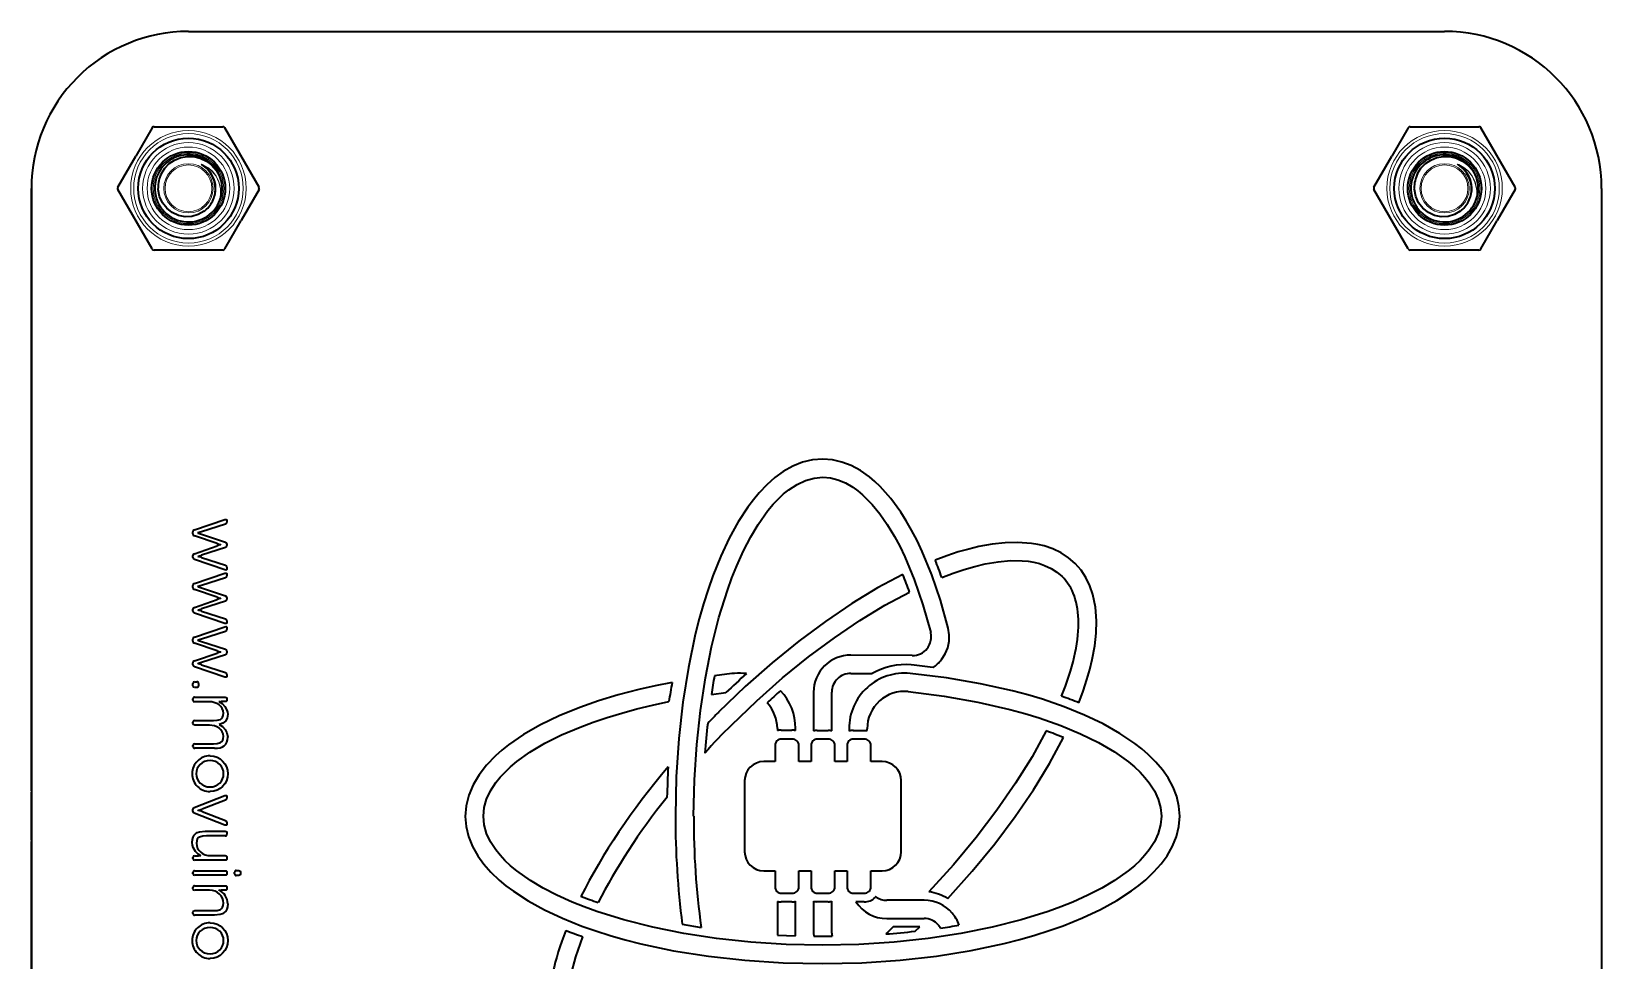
# Model space of a CAD drawing. Extents: x 413 to 941, y 150 to 687.
# Drawn here: x 835.8 to 905.8, y 414.1 to 455.5 of the extents above; entities that cross this region are included whole.
import ezdxf

# ---------------------------------------------------------------- set-up
doc = ezdxf.new("R2010")
doc.units = 0

msp = doc.modelspace()

# ---------------------------------------------------------------- linework, layer by layer
at = {"color": 7, "lineweight": 35}
for p, q in [((842.78, 455.5), (898.779, 455.5)), ((842.78, 455.5), (898.779, 455.5)), ((835.78, 421.625), (835.78, 448.5)), ((835.78, 448.5), (835.78, 392.5)), ((905.779, 448.5), (905.779, 392.5)), ((835.78, 392.5), (835.78, 419.375))]:
    msp.add_line(p, q, dxfattribs=at)
at = {"color": 7, "lineweight": 35, "ltscale": 0.036627}
for p, q in [((841.163, 451.2), (840.43, 449.931)), ((897.163, 451.2), (896.43, 449.931)), ((843.04, 420.894), (844.407, 421.42))]:
    msp.add_line(p, q, dxfattribs=at)
at = {"color": 7, "lineweight": 35, "ltscale": 0.076498}
for p, q in [((841.25, 451.25), (844.31, 451.25)), ((897.249, 451.25), (900.309, 451.25)), ((844.31, 445.75), (841.25, 445.75)), ((900.309, 445.75), (897.249, 445.75))]:
    msp.add_line(p, q, dxfattribs=at)
at = {"color": 7, "lineweight": 35, "ltscale": 0.076499}
for p, q in [((845.926, 448.55), (844.396, 451.2)), ((901.926, 448.55), (900.396, 451.2)), ((841.163, 445.8), (839.633, 448.45)), ((897.163, 445.8), (895.633, 448.45))]:
    msp.add_line(p, q, dxfattribs=at)
at = {"color": 7, "lineweight": 35, "ltscale": 0.039872}
for p, q in [((839.633, 448.55), (840.43, 449.931)), ((895.633, 448.55), (896.43, 449.931)), ((845.926, 448.45), (845.129, 447.069)), ((901.926, 448.45), (901.129, 447.069))]:
    msp.add_line(p, q, dxfattribs=at)
at = {"color": 7, "lineweight": 13, "ltscale": 0.000146423}
for p, q in [((843.476, 447.475), (843.473, 447.479)), ((899.476, 447.475), (899.472, 447.479))]:
    msp.add_line(p, q, dxfattribs=at)
at = {"color": 7, "lineweight": 35, "ltscale": 0.000106254}
msp.add_line((844.178, 447.986), (844.182, 447.985), dxfattribs=at)
at = {"color": 7, "lineweight": 35, "ltscale": 0.000104765}
msp.add_line((900.178, 447.986), (900.182, 447.985), dxfattribs=at)
at = {"color": 7, "lineweight": 35, "ltscale": 0.036626}
for p, q in [((844.396, 445.8), (845.129, 447.069)), ((900.396, 445.8), (901.129, 447.069))]:
    msp.add_line(p, q, dxfattribs=at)
at = {"color": 7, "lineweight": 35, "ltscale": 0.036023}
for p, q in [((843.046, 433.271), (844.41, 433.734)), ((844.41, 431.483), (843.046, 431.945)), ((843.046, 430.878), (844.41, 431.341)), ((844.41, 429.09), (843.046, 429.553)), ((843.046, 428.486), (844.41, 428.949)), ((844.41, 426.698), (843.046, 427.16))]:
    msp.add_line(p, q, dxfattribs=at)
at = {"color": 7, "lineweight": 35, "ltscale": 0.027966}
for p, q in [((844.431, 433.523), (843.367, 433.178)), ((844.431, 431.131), (843.367, 430.785)), ((844.431, 428.739), (843.367, 428.393))]:
    msp.add_line(p, q, dxfattribs=at)
at = {"color": 7, "lineweight": 35, "ltscale": 0.001576}
for p, q in [((844.494, 433.671), (844.494, 433.608)), ((844.494, 431.606), (844.494, 431.543)), ((844.494, 431.278), (844.494, 431.215)), ((844.494, 429.213), (844.494, 429.15)), ((844.494, 428.886), (844.494, 428.823)), ((844.494, 426.821), (844.494, 426.758))]:
    msp.add_line(p, q, dxfattribs=at)
at = {"color": 7, "lineweight": 35, "ltscale": 0.002335}
msp.add_line((842.982, 433.09), (842.982, 433.184), dxfattribs=at)
at = {"color": 7, "lineweight": 35, "ltscale": 0.02678}
for p, q in [((844.058, 432.658), (843.046, 433.006)), ((844.058, 430.265), (843.046, 430.614)), ((844.058, 427.873), (843.046, 428.221))]:
    msp.add_line(p, q, dxfattribs=at)
at = {"color": 7, "lineweight": 35, "ltscale": 0.00421}
for p, q in [((843.367, 433.178), (843.205, 433.132)), ((843.367, 430.785), (843.205, 430.74)), ((843.367, 428.393), (843.205, 428.348))]:
    msp.add_line(p, q, dxfattribs=at)
at = {"color": 7, "lineweight": 35, "ltscale": 0.000146484}
for p, q in [((843.205, 433.132), (843.205, 433.127)), ((844.221, 432.604), (844.221, 432.609)), ((843.205, 432.087), (843.205, 432.081)), ((843.205, 430.74), (843.205, 430.734)), ((844.221, 430.211), (844.221, 430.217)), ((843.205, 428.348), (843.205, 428.342)), ((844.221, 427.819), (844.221, 427.825)), ((843.205, 427.302), (843.205, 427.296)), ((843.34, 418.724), (843.34, 418.73))]:
    msp.add_line(p, q, dxfattribs=at)
at = {"color": 7, "lineweight": 35, "ltscale": 0.002763}
for p, q in [((843.205, 433.127), (843.311, 433.097)), ((843.205, 430.734), (843.311, 430.704)), ((843.205, 428.342), (843.311, 428.312))]:
    msp.add_line(p, q, dxfattribs=at)
at = {"color": 7, "lineweight": 35, "ltscale": 0.001469}
for p, q in [((843.311, 433.097), (843.367, 433.078)), ((843.311, 430.704), (843.367, 430.686)), ((843.311, 428.312), (843.367, 428.293))]:
    msp.add_line(p, q, dxfattribs=at)
at = {"color": 7, "lineweight": 35, "ltscale": 0.027937}
for p, q in [((843.367, 433.078), (844.428, 432.727)), ((843.367, 430.686), (844.428, 430.334)), ((843.367, 428.293), (844.428, 427.942))]:
    msp.add_line(p, q, dxfattribs=at)
at = {"color": 7, "lineweight": 35, "ltscale": 0.0018}
msp.add_line((844.488, 432.643), (844.488, 432.571), dxfattribs=at)
at = {"color": 7, "lineweight": 35, "ltscale": 0.002325}
for p, q in [((842.982, 432.03), (842.982, 432.123)), ((842.982, 429.637), (842.982, 429.73)), ((842.982, 427.245), (842.982, 427.338))]:
    msp.add_line(p, q, dxfattribs=at)
at = {"color": 7, "lineweight": 35, "ltscale": 0.026805}
for p, q in [((843.046, 432.207), (844.058, 432.558)), ((843.046, 429.814), (844.058, 430.166)), ((843.046, 427.422), (844.058, 427.774))]:
    msp.add_line(p, q, dxfattribs=at)
at = {"color": 7, "lineweight": 35, "ltscale": 0.002765}
for p, q in [((843.311, 432.117), (843.205, 432.087)), ((843.311, 429.724), (843.205, 429.694)), ((843.311, 427.332), (843.205, 427.302))]:
    msp.add_line(p, q, dxfattribs=at)
at = {"color": 7, "lineweight": 35, "ltscale": 0.001467}
for p, q in [((843.367, 432.135), (843.311, 432.117)), ((843.367, 429.742), (843.311, 429.724)), ((843.367, 427.35), (843.311, 427.332))]:
    msp.add_line(p, q, dxfattribs=at)
at = {"color": 7, "lineweight": 35, "ltscale": 0.02794}
for p, q in [((844.428, 432.486), (843.367, 432.135)), ((844.428, 430.094), (843.367, 429.742)), ((844.428, 427.702), (843.367, 427.35))]:
    msp.add_line(p, q, dxfattribs=at)
at = {"color": 7, "lineweight": 35, "ltscale": 0.027964}
for p, q in [((843.367, 432.036), (844.431, 431.69)), ((843.367, 429.643), (844.431, 429.297)), ((843.367, 427.251), (844.431, 426.905))]:
    msp.add_line(p, q, dxfattribs=at)
at = {"color": 7, "lineweight": 35, "ltscale": 0.002334}
for p, q in [((842.982, 430.698), (842.982, 430.791)), ((842.982, 428.306), (842.982, 428.399))]:
    msp.add_line(p, q, dxfattribs=at)
at = {"color": 7, "lineweight": 35, "ltscale": 0.001801}
for p, q in [((844.488, 430.25), (844.488, 430.178)), ((844.488, 427.858), (844.488, 427.786))]:
    msp.add_line(p, q, dxfattribs=at)
at = {"color": 7, "lineweight": 35, "ltscale": 0.000145721}
msp.add_line((843.205, 429.694), (843.205, 429.688), dxfattribs=at)
at = {"color": 7, "lineweight": 35, "ltscale": 0.068526}
msp.add_line((875.048, 427.66), (872.307, 427.681), dxfattribs=at)
at = {"color": 7, "lineweight": 35, "ltscale": 0.00248}
for p, q in [((842.982, 426.319), (842.982, 426.418)), ((843.232, 426.418), (843.232, 426.319))]:
    msp.add_line(p, q, dxfattribs=at)
at = {"color": 7, "lineweight": 35, "ltscale": 0.002557}
for p, q in [((843.058, 426.49), (843.16, 426.49)), ((843.16, 426.246), (843.058, 426.246))]:
    msp.add_line(p, q, dxfattribs=at)
at = {"color": 7, "lineweight": 35, "ltscale": 0.023973}
msp.add_line((872.307, 426.868), (873.265, 426.857), dxfattribs=at)
at = {"color": 7, "lineweight": 35, "ltscale": 0.00143}
for p, q in [((842.982, 425.676), (842.982, 425.733)), ((844.494, 419.758), (844.494, 419.701)), ((842.982, 417.936), (842.982, 417.993)), ((844.494, 417.993), (844.494, 417.936)), ((842.982, 417.266), (842.982, 417.323))]:
    msp.add_line(p, q, dxfattribs=at)
at = {"color": 7, "lineweight": 35, "ltscale": 0.034038}
for p, q in [((843.058, 425.808), (844.419, 425.808)), ((844.419, 418.534), (843.058, 418.534)), ((843.058, 418.069), (844.419, 418.069)), ((844.419, 417.864), (843.058, 417.864)), ((843.058, 417.398), (844.419, 417.398))]:
    msp.add_line(p, q, dxfattribs=at)
at = {"color": 7, "lineweight": 35, "ltscale": 0.016382}
for p, q in [((843.713, 425.604), (843.058, 425.604)), ((843.713, 424.563), (843.058, 424.563))]:
    msp.add_line(p, q, dxfattribs=at)
at = {"color": 7, "lineweight": 35, "ltscale": 0.000154877}
for p, q in [((844.137, 425.619), (844.137, 425.612)), ((844.152, 424.591), (844.152, 424.584)), ((843.202, 420.765), (843.202, 420.758))]:
    msp.add_line(p, q, dxfattribs=at)
at = {"color": 7, "lineweight": 35, "ltscale": 0.004358}
for p, q in [((844.419, 425.607), (844.245, 425.607)), ((843.058, 418.733), (843.232, 418.733)), ((844.419, 417.197), (844.245, 417.197))]:
    msp.add_line(p, q, dxfattribs=at)
at = {"color": 7, "lineweight": 35, "ltscale": 0.001353}
msp.add_line((844.494, 425.733), (844.494, 425.679), dxfattribs=at)
at = {"color": 7, "lineweight": 35, "ltscale": 0.016288}
msp.add_line((866.095, 425.93), (866.741, 426.013), dxfattribs=at)
at = {"color": 7, "lineweight": 35, "ltscale": 0.043251}
for p, q in [((870.65, 426.034), (870.65, 424.304)), ((871.462, 424.304), (871.462, 426.034))]:
    msp.add_line(p, q, dxfattribs=at)
at = {"color": 7, "lineweight": 35, "ltscale": 0.001421}
for p, q in [((842.982, 424.636), (842.982, 424.693)), ((844.494, 418.664), (844.494, 418.607)), ((842.982, 416.16), (842.982, 416.217))]:
    msp.add_line(p, q, dxfattribs=at)
at = {"color": 7, "lineweight": 35, "ltscale": 0.020894}
for p, q in [((843.058, 424.768), (843.893, 424.768)), ((843.058, 423.731), (843.893, 423.731))]:
    msp.add_line(p, q, dxfattribs=at)
at = {"color": 7, "lineweight": 35, "ltscale": 0.002345}
for p, q in [((869.034, 424.408), (869.034, 424.314)), ((869.847, 424.314), (869.847, 424.408))]:
    msp.add_line(p, q, dxfattribs=at)
at = {"color": 7, "lineweight": 35, "ltscale": 0.011986}
for p, q in [((869.201, 424.335), (869.68, 424.335)), ((869.68, 416.675), (869.201, 416.675))]:
    msp.add_line(p, q, dxfattribs=at)
at = {"color": 7, "lineweight": 35, "ltscale": 0.011984}
for p, q in [((870.816, 424.325), (871.296, 424.325)), ((872.421, 424.325), (872.901, 424.325)), ((871.296, 416.686), (870.816, 416.686))]:
    msp.add_line(p, q, dxfattribs=at)
at = {"color": 7, "lineweight": 35, "ltscale": 0.002605}
msp.add_line((872.234, 424.398), (872.234, 424.294), dxfattribs=at)
at = {"color": 7, "lineweight": 35, "ltscale": 0.003397}
msp.add_line((872.901, 424.325), (873.036, 424.314), dxfattribs=at)
at = {"color": 7, "lineweight": 35, "ltscale": 0.002084}
msp.add_line((873.036, 424.314), (873.036, 424.398), dxfattribs=at)
at = {"color": 7, "lineweight": 35, "ltscale": 0.001352}
for p, q in [((842.982, 423.602), (842.982, 423.656)), ((842.982, 418.607), (842.982, 418.661)), ((844.494, 417.323), (844.494, 417.269))]:
    msp.add_line(p, q, dxfattribs=at)
at = {"color": 7, "lineweight": 35, "ltscale": 0.022169}
for p, q in [((843.944, 423.526), (843.058, 423.526)), ((843.944, 416.085), (843.058, 416.085))]:
    msp.add_line(p, q, dxfattribs=at)
at = {"color": 7, "lineweight": 35, "ltscale": 0.011985}
for p, q in [((868.93, 423.647), (868.93, 423.168)), ((869.993, 423.168), (869.993, 423.647)), ((870.535, 423.647), (870.535, 423.168)), ((871.598, 423.168), (871.598, 423.647)), ((872.14, 423.647), (872.14, 423.168)), ((873.203, 423.168), (873.203, 423.647)), ((868.93, 417.832), (868.93, 417.353)), ((869.993, 417.353), (869.993, 417.832)), ((870.535, 417.832), (870.535, 417.353)), ((871.598, 417.353), (871.598, 417.832)), ((872.14, 417.832), (872.14, 417.353)), ((873.203, 417.353), (873.203, 417.832))]:
    msp.add_line(p, q, dxfattribs=at)
at = {"color": 7, "lineweight": 35, "ltscale": 0.005994}
for p, q in [((869.461, 423.939), (869.222, 423.939)), ((871.066, 423.939), (870.827, 423.939)), ((872.671, 423.939), (872.432, 423.939)), ((869.222, 417.061), (869.461, 417.061)), ((870.827, 417.061), (871.066, 417.061)), ((872.432, 417.061), (872.671, 417.061))]:
    msp.add_line(p, q, dxfattribs=at)
at = {"color": 7, "lineweight": 35, "ltscale": 0.005992}
for p, q in [((869.701, 423.939), (869.461, 423.939)), ((871.306, 423.939), (871.066, 423.939)), ((872.911, 423.939), (872.671, 423.939)), ((869.461, 417.061), (869.701, 417.061)), ((871.066, 417.061), (871.306, 417.061)), ((872.671, 417.061), (872.911, 417.061))]:
    msp.add_line(p, q, dxfattribs=at)
at = {"color": 7, "lineweight": 35, "ltscale": 0.012506}
for p, q in [((868.93, 422.939), (868.43, 422.939)), ((873.703, 422.939), (873.203, 422.939)), ((868.43, 418.061), (868.93, 418.061)), ((873.203, 418.061), (873.703, 418.061))]:
    msp.add_line(p, q, dxfattribs=at)
at = {"color": 7, "lineweight": 35, "ltscale": 0.005733}
for p, q in [((868.93, 423.168), (868.93, 422.939)), ((869.993, 422.939), (869.993, 423.168)), ((870.535, 423.168), (870.535, 422.939)), ((871.598, 422.939), (871.598, 423.168)), ((872.14, 423.168), (872.14, 422.939)), ((873.203, 422.939), (873.203, 423.168)), ((868.93, 418.061), (868.93, 417.832)), ((869.993, 417.832), (869.993, 418.061)), ((870.535, 418.061), (870.535, 417.832)), ((871.598, 417.832), (871.598, 418.061)), ((872.14, 418.061), (872.14, 417.832)), ((873.203, 417.832), (873.203, 418.061))]:
    msp.add_line(p, q, dxfattribs=at)
at = {"color": 7, "lineweight": 35, "ltscale": 0.013548}
for p, q in [((870.535, 422.939), (869.993, 422.939)), ((872.14, 422.939), (871.598, 422.939)), ((869.993, 418.061), (870.535, 418.061)), ((871.598, 418.061), (872.14, 418.061))]:
    msp.add_line(p, q, dxfattribs=at)
at = {"color": 7, "lineweight": 35, "ltscale": 0.053751}
msp.add_line((835.78, 419.425), (835.78, 421.575), dxfattribs=at)
at = {"color": 7, "lineweight": 35, "ltscale": 0.079207}
for p, q in [((867.575, 422.084), (867.575, 418.916)), ((874.558, 418.916), (874.558, 422.084))]:
    msp.add_line(p, q, dxfattribs=at)
at = {"color": 7, "lineweight": 35, "ltscale": 0.002472}
msp.add_line((842.982, 420.71), (842.982, 420.809), dxfattribs=at)
at = {"color": 7, "lineweight": 35, "ltscale": 0.028064}
msp.add_line((844.434, 421.215), (843.385, 420.816), dxfattribs=at)
at = {"color": 7, "lineweight": 35, "ltscale": 0.028039}
msp.add_line((843.385, 420.704), (844.434, 420.307), dxfattribs=at)
at = {"color": 7, "lineweight": 35, "ltscale": 0.001653}
msp.add_line((844.494, 421.363), (844.494, 421.296), dxfattribs=at)
at = {"color": 7, "lineweight": 35, "ltscale": 0.036625}
msp.add_line((844.407, 420.103), (843.04, 420.629), dxfattribs=at)
at = {"color": 7, "lineweight": 35, "ltscale": 0.001572}
msp.add_line((844.494, 420.226), (844.494, 420.164), dxfattribs=at)
at = {"color": 7, "lineweight": 35, "ltscale": 0.02216}
msp.add_line((843.533, 419.83), (844.419, 419.83), dxfattribs=at)
at = {"color": 7, "lineweight": 35, "ltscale": 0.020808}
msp.add_line((844.419, 419.625), (843.587, 419.625), dxfattribs=at)
at = {"color": 7, "lineweight": 35, "ltscale": 0.016226}
msp.add_line((843.77, 418.739), (844.419, 418.739), dxfattribs=at)
at = {"color": 7, "lineweight": 35, "ltscale": 0.001878}
for p, q in [((844.84, 417.927), (844.84, 418.002)), ((845.095, 418.002), (845.095, 417.927))]:
    msp.add_line(p, q, dxfattribs=at)
at = {"color": 7, "lineweight": 35, "ltscale": 0.002704}
for p, q in [((844.912, 418.075), (845.02, 418.075)), ((845.02, 417.855), (844.912, 417.855))]:
    msp.add_line(p, q, dxfattribs=at)
at = {"color": 7, "lineweight": 35, "ltscale": 0.00015564}
msp.add_line((844.137, 417.209), (844.137, 417.203), dxfattribs=at)
at = {"color": 7, "lineweight": 35, "ltscale": 0.016605}
msp.add_line((843.722, 417.194), (843.058, 417.194), dxfattribs=at)
at = {"color": 7, "lineweight": 35, "ltscale": 0.037519}
msp.add_line((869.034, 416.696), (869.034, 415.195), dxfattribs=at)
at = {"color": 7, "lineweight": 35, "ltscale": 0.038561}
msp.add_line((869.847, 415.164), (869.847, 416.706), dxfattribs=at)
at = {"color": 7, "lineweight": 35, "ltscale": 0.035435}
for p, q in [((870.65, 416.706), (870.65, 415.289)), ((871.462, 415.289), (871.462, 416.706))]:
    msp.add_line(p, q, dxfattribs=at)
at = {"color": 7, "lineweight": 35, "ltscale": 0.00938}
msp.add_line((872.911, 416.675), (872.536, 416.675), dxfattribs=at)
at = {"color": 7, "lineweight": 35, "ltscale": 0.041689}
for p, q in [((875.579, 416.748), (873.912, 416.748)), ((873.912, 415.935), (875.579, 415.935))]:
    msp.add_line(p, q, dxfattribs=at)
at = {"color": 7, "lineweight": 35, "ltscale": 0.020816}
msp.add_line((843.058, 416.289), (843.89, 416.289), dxfattribs=at)
at = {"color": 7, "lineweight": 35, "ltscale": 0.021417}
msp.add_line((864.792, 415.685), (865.637, 415.539), dxfattribs=at)
at = {"color": 7, "lineweight": 35, "ltscale": 0.003657}
msp.add_line((870.65, 415.289), (870.66, 415.143), dxfattribs=at)
at = {"color": 7, "lineweight": 35, "ltscale": 0.020323}
msp.add_line((870.66, 415.143), (871.473, 415.143), dxfattribs=at)
at = {"color": 7, "lineweight": 35, "ltscale": 0.029443}
msp.add_line((875.381, 415.56), (874.203, 415.56), dxfattribs=at)
at = {"color": 7, "lineweight": 35, "ltscale": 0.00682}
msp.add_line((875.183, 415.372), (875.381, 415.56), dxfattribs=at)
at = {"color": 7, "lineweight": 35}
for points in [[(841.573, 449.158), (841.726, 449.398), (841.926, 449.603), (842.165, 449.764), (842.435, 449.873), (842.723, 449.925), (843.019, 449.916), (843.308, 449.847), (843.578, 449.719), (843.818, 449.537), (844.017, 449.308), (844.166, 449.041), (844.264, 448.714)], [(897.573, 449.158), (897.726, 449.398), (897.926, 449.603), (898.165, 449.764), (898.435, 449.873), (898.723, 449.925), (899.018, 449.916), (899.308, 449.847), (899.578, 449.719), (899.818, 449.537), (900.017, 449.308), (900.166, 449.041), (900.264, 448.714)], [(843.476, 447.475), (843.22, 447.329), (842.934, 447.246), (842.634, 447.233), (842.336, 447.291), (842.058, 447.419), (841.816, 447.611), (841.624, 447.856), (841.493, 448.143), (841.433, 448.455), (841.431, 448.5)], [(899.476, 447.475), (899.22, 447.329), (898.934, 447.246), (898.634, 447.233), (898.336, 447.291), (898.058, 447.419), (897.816, 447.611), (897.623, 447.856), (897.493, 448.143), (897.433, 448.455), (897.431, 448.5)], [(871.056, 436.425), (870.6, 436.389), (870.154, 436.282), (869.718, 436.107), (869.292, 435.865), (868.924, 435.597), (868.566, 435.279), (868.218, 434.914), (867.965, 434.61), (867.719, 434.281), (867.292, 433.627), (866.89, 432.897), (866.513, 432.094), (866.163, 431.224), (865.947, 430.611), (865.744, 429.97), (865.552, 429.297), (865.375, 428.598), (865.066, 427.136), (864.82, 425.586), (864.639, 423.957), (864.528, 422.259), (864.49, 420.5)], [(876.653, 428.89), (876.307, 430.129), (875.919, 431.27), (875.492, 432.308), (875.26, 432.798), (875.019, 433.26), (874.781, 433.674), (874.535, 434.06), (874.087, 434.672), (873.62, 435.197), (873.379, 435.426), (873.135, 435.632), (872.735, 435.914), (872.327, 436.135), (871.91, 436.295), (871.486, 436.392), (871.056, 436.425)], [(865.303, 420.5), (865.338, 422.12), (865.439, 423.695), (865.602, 425.217), (865.825, 426.675), (866.102, 428.059), (866.431, 429.358), (866.806, 430.564), (867.011, 431.128), (867.226, 431.665), (867.528, 432.336), (867.846, 432.954), (868.18, 433.514), (868.616, 434.131), (868.847, 434.408), (869.082, 434.658), (869.313, 434.872), (869.548, 435.061), (869.914, 435.298), (870.288, 435.471), (870.669, 435.576), (871.056, 435.612)], [(871.056, 435.612), (871.397, 435.583), (871.735, 435.499), (872.071, 435.36), (872.403, 435.169), (872.621, 435.012), (872.837, 434.832), (873.261, 434.407), (873.604, 433.986), (873.937, 433.508), (874.259, 432.974), (874.491, 432.537), (874.716, 432.071), (875.14, 431.052), (875.526, 429.924), (875.871, 428.692)], [(844.41, 433.734), (844.457, 433.737), (844.485, 433.716), (844.494, 433.671)], [(882.312, 431.766), (882.013, 432.026), (881.682, 432.243), (881.319, 432.418), (880.926, 432.552), (880.648, 432.619), (880.357, 432.668), (879.741, 432.712), (879.194, 432.696), (878.618, 432.632), (878.016, 432.522), (877.564, 432.414), (877.1, 432.282), (876.591, 432.116), (876.069, 431.922)], [(844.494, 431.543), (844.485, 431.498), (844.457, 431.478), (844.41, 431.483)], [(844.41, 431.341), (844.457, 431.345), (844.485, 431.324), (844.494, 431.278)], [(874.631, 431.276), (873.506, 430.677), (872.354, 429.98), (871.18, 429.188), (869.992, 428.305), (868.797, 427.334), (867.604, 426.277), (866.418, 425.138)], [(876.361, 431.151), (876.871, 431.343), (877.366, 431.508), (877.837, 431.642), (878.292, 431.749), (878.877, 431.849), (879.428, 431.898), (879.943, 431.893), (880.215, 431.867), (880.474, 431.823), (880.72, 431.762), (880.951, 431.683), (881.238, 431.549), (881.497, 431.382), (881.728, 431.182)], [(882.478, 425.555), (882.671, 426.078), (882.837, 426.589), (882.966, 427.047), (883.072, 427.492), (883.181, 428.091), (883.243, 428.664), (883.259, 429.208), (883.214, 429.82), (883.165, 430.109), (883.098, 430.385), (882.964, 430.776), (882.789, 431.138), (882.572, 431.468), (882.312, 431.766)], [(866.991, 424.565), (868.123, 425.651), (869.27, 426.664), (870.424, 427.6), (871.575, 428.455), (872.714, 429.225), (873.833, 429.906), (874.922, 430.495)], [(844.494, 429.15), (844.485, 429.106), (844.457, 429.086), (844.41, 429.09)], [(844.41, 428.949), (844.457, 428.953), (844.485, 428.931), (844.494, 428.886)], [(876.35, 427.483), (876.514, 427.738), (876.628, 428.012), (876.69, 428.3), (876.699, 428.594), (876.653, 428.89)], [(844.494, 426.758), (844.485, 426.714), (844.457, 426.694), (844.41, 426.698)], [(864.344, 426.461), (863.591, 426.312), (862.863, 426.147), (861.935, 425.906), (861.056, 425.64), (860.229, 425.351), (859.308, 424.976), (858.469, 424.57), (857.714, 424.137), (857.048, 423.678), (856.75, 423.44), (856.475, 423.195), (856.07, 422.776), (855.734, 422.342), (855.469, 421.896), (855.277, 421.438), (855.16, 420.968), (855.121, 420.49)], [(886.97, 420.5), (886.937, 420.94), (886.839, 421.372), (886.677, 421.794), (886.452, 422.208), (886.203, 422.566), (885.906, 422.915), (885.564, 423.255), (885.279, 423.503), (884.969, 423.746), (884.307, 424.193), (883.561, 424.615), (882.733, 425.01), (881.828, 425.376), (880.848, 425.712), (880.2, 425.906), (879.524, 426.086), (878.096, 426.406), (876.57, 426.668), (874.954, 426.868)], [(844.344, 425.087), (844.33, 425.196), (844.288, 425.297), (844.225, 425.386), (844.143, 425.461), (844.047, 425.521), (843.827, 425.594), (843.713, 425.604)], [(844.137, 425.612), (844.284, 425.528), (844.41, 425.396), (844.497, 425.234), (844.522, 425.146), (844.53, 425.056)], [(844.419, 425.808), (844.461, 425.8), (844.486, 425.775), (844.494, 425.733)], [(844.494, 425.679), (844.486, 425.639), (844.461, 425.615), (844.419, 425.607)], [(855.934, 420.5), (855.969, 420.883), (856.075, 421.261), (856.248, 421.634), (856.486, 422.001), (856.677, 422.238), (856.894, 422.47), (857.145, 422.707), (857.423, 422.938), (858.005, 423.353), (858.671, 423.749), (859.417, 424.124), (860.239, 424.475), (860.827, 424.696), (861.446, 424.905), (862.094, 425.101), (862.769, 425.283), (863.471, 425.452), (864.198, 425.607)], [(874.87, 426.055), (876.465, 425.854), (877.975, 425.589), (879.391, 425.265), (880.06, 425.082), (880.701, 424.886), (881.666, 424.547), (882.553, 424.179), (883.354, 423.785), (884.066, 423.366), (884.683, 422.927), (884.959, 422.695), (885.209, 422.459), (885.423, 422.229), (885.611, 421.994), (885.847, 421.629), (886.018, 421.258), (886.122, 420.881), (886.157, 420.5)], [(843.893, 424.768), (844.059, 424.777), (844.203, 424.819), (844.26, 424.859), (844.305, 424.915), (844.334, 424.989), (844.344, 425.087)], [(844.53, 425.056), (844.507, 424.871), (844.436, 424.735), (844.317, 424.643), (844.152, 424.591)], [(844.344, 424.056), (844.33, 424.165), (844.29, 424.263), (844.227, 424.35), (844.146, 424.424), (844.05, 424.484), (843.943, 424.528), (843.713, 424.563)], [(844.152, 424.584), (844.292, 424.499), (844.413, 424.37), (844.499, 424.21), (844.53, 424.028)], [(881.019, 424.304), (880.389, 423.15), (879.656, 421.965), (878.826, 420.761), (877.901, 419.545), (876.887, 418.33), (875.788, 417.123)], [(843.893, 423.731), (844.068, 423.743), (844.21, 423.791), (844.266, 423.834), (844.308, 423.89), (844.335, 423.963), (844.344, 424.056)], [(876.632, 416.831), (877.724, 418.049), (878.727, 419.267), (879.637, 420.479), (880.453, 421.677), (881.172, 422.854), (881.791, 424.002)], [(843.746, 422.98), (843.618, 422.968), (843.501, 422.933), (843.396, 422.878), (843.306, 422.807), (843.232, 422.721), (843.176, 422.621), (843.141, 422.509), (843.129, 422.391), (843.141, 422.274), (843.176, 422.163), (843.232, 422.064), (843.306, 421.977), (843.396, 421.906), (843.501, 421.851), (843.619, 421.816), (843.745, 421.804)], [(843.745, 421.804), (843.871, 421.816), (843.985, 421.851), (844.087, 421.906), (844.176, 421.977), (844.248, 422.064), (844.302, 422.163), (844.336, 422.274), (844.347, 422.391), (844.336, 422.509), (844.302, 422.621), (844.248, 422.721), (844.176, 422.807), (844.088, 422.878), (843.985, 422.933), (843.87, 422.968), (843.746, 422.98)], [(843.746, 423.19), (843.908, 423.174), (844.057, 423.127), (844.19, 423.053), (844.305, 422.956), (844.399, 422.838), (844.47, 422.703), (844.515, 422.554), (844.531, 422.394)], [(844.531, 422.394), (844.515, 422.233), (844.47, 422.083), (844.399, 421.947), (844.305, 421.828), (844.19, 421.731), (844.057, 421.657), (843.908, 421.61), (843.745, 421.594)], [(844.407, 421.42), (844.455, 421.426), (844.472, 421.42), (844.49, 421.395), (844.494, 421.363)], [(844.494, 420.164), (844.49, 420.129), (844.485, 420.117), (844.472, 420.103), (844.456, 420.097), (844.407, 420.103)], [(855.121, 420.49), (855.157, 420.034), (855.264, 419.588), (855.439, 419.151), (855.68, 418.726), (855.949, 418.358), (856.266, 418), (856.631, 417.652), (856.935, 417.399), (857.265, 417.152), (857.919, 416.726), (858.649, 416.324), (859.451, 415.947), (860.321, 415.597), (860.935, 415.381), (861.575, 415.177), (862.248, 414.986), (862.947, 414.808), (864.41, 414.5), (865.96, 414.253), (867.588, 414.073), (869.287, 413.962), (871.046, 413.924)], [(871.046, 414.747), (869.426, 414.782), (867.85, 414.883), (866.328, 415.046), (864.871, 415.269), (863.487, 415.546), (862.187, 415.875), (860.982, 416.251), (860.418, 416.455), (859.881, 416.67), (859.21, 416.972), (858.592, 417.29), (858.031, 417.624), (857.415, 418.06), (857.138, 418.291), (856.888, 418.526), (856.673, 418.757), (856.484, 418.992), (856.247, 419.358), (856.075, 419.732), (855.969, 420.113), (855.934, 420.5)], [(886.157, 420.5), (886.122, 420.113), (886.016, 419.732), (885.844, 419.358), (885.607, 418.992), (885.418, 418.757), (885.203, 418.526), (884.953, 418.291), (884.677, 418.06), (884.06, 417.624), (883.499, 417.29), (882.882, 416.972), (882.21, 416.67), (881.673, 416.455), (881.109, 416.251), (879.904, 415.875), (878.604, 415.546), (877.221, 415.269), (875.763, 415.046), (874.241, 414.883), (872.665, 414.782), (871.046, 414.747)], [(871.046, 413.924), (872.805, 413.965), (874.503, 414.08), (876.131, 414.263), (877.681, 414.511), (879.144, 414.82), (879.844, 414.999), (880.519, 415.191), (881.158, 415.394), (881.77, 415.61), (882.64, 415.96), (883.442, 416.336), (884.172, 416.739), (884.826, 417.165), (885.156, 417.411), (885.46, 417.664), (885.825, 418.011), (886.142, 418.369), (886.411, 418.737), (886.652, 419.162), (886.828, 419.598), (886.934, 420.044), (886.97, 420.5)], [(842.946, 419.325), (842.957, 419.459), (842.987, 419.569), (843.031, 419.649), (843.091, 419.713), (843.173, 419.765), (843.273, 419.801), (843.533, 419.83)], [(843.34, 418.73), (843.217, 418.8), (843.088, 418.924), (842.987, 419.098), (842.957, 419.205), (842.946, 419.325)], [(843.587, 419.625), (843.415, 419.615), (843.273, 419.571), (843.217, 419.53), (843.175, 419.472), (843.148, 419.396), (843.139, 419.298)], [(844.419, 419.83), (844.461, 419.822), (844.486, 419.798), (844.494, 419.758)], [(843.139, 419.298), (843.152, 419.175), (843.191, 419.065), (843.252, 418.969), (843.331, 418.889), (843.426, 418.825), (843.532, 418.778), (843.649, 418.749), (843.77, 418.739)], [(844.419, 418.739), (844.461, 418.731), (844.486, 418.705), (844.494, 418.664)], [(844.494, 418.607), (844.486, 418.567), (844.461, 418.542), (844.419, 418.534)], [(844.419, 418.069), (844.461, 418.06), (844.486, 418.035), (844.494, 417.993)], [(844.494, 417.936), (844.486, 417.896), (844.461, 417.872), (844.419, 417.864)], [(845.02, 418.075), (845.062, 418.067), (845.087, 418.043), (845.095, 418.002)], [(845.095, 417.927), (845.087, 417.887), (845.062, 417.863), (845.02, 417.855)], [(844.419, 417.398), (844.461, 417.39), (844.486, 417.365), (844.494, 417.323)], [(844.494, 417.269), (844.486, 417.229), (844.461, 417.205), (844.419, 417.197)], [(844.338, 416.62), (844.326, 416.736), (844.292, 416.845), (844.236, 416.943), (844.162, 417.027), (844.072, 417.096), (843.967, 417.149), (843.849, 417.182), (843.722, 417.194)], [(843.89, 416.289), (844.062, 416.3), (844.204, 416.345), (844.26, 416.387), (844.302, 416.446), (844.329, 416.522), (844.338, 416.62)], [(844.53, 416.593), (844.521, 416.463), (844.491, 416.355), (844.443, 416.268), (844.377, 416.199), (844.293, 416.147), (844.192, 416.112), (843.944, 416.085)], [(873.422, 416.904), (873.411, 416.901), (873.404, 416.895), (873.391, 416.873)], [(843.746, 415.538), (843.618, 415.526), (843.501, 415.491), (843.396, 415.436), (843.306, 415.365), (843.232, 415.279), (843.176, 415.179), (843.141, 415.067), (843.129, 414.949), (843.141, 414.832), (843.176, 414.721), (843.232, 414.622), (843.306, 414.535), (843.396, 414.464), (843.501, 414.409), (843.619, 414.375), (843.745, 414.362)], [(843.745, 414.362), (843.871, 414.375), (843.985, 414.409), (844.087, 414.464), (844.176, 414.535), (844.248, 414.622), (844.302, 414.721), (844.336, 414.832), (844.347, 414.949), (844.336, 415.067), (844.302, 415.179), (844.248, 415.279), (844.176, 415.365), (844.088, 415.436), (843.985, 415.491), (843.87, 415.526), (843.746, 415.538)], [(843.746, 415.748), (843.908, 415.732), (844.057, 415.685), (844.19, 415.611), (844.305, 415.514), (844.399, 415.396), (844.47, 415.261), (844.515, 415.112), (844.531, 414.952)], [(860.363, 409.818), (860.228, 409.967), (860.107, 410.131), (859.908, 410.499), (859.766, 410.921), (859.68, 411.392), (859.652, 411.911), (859.662, 412.244), (859.693, 412.593), (859.749, 412.987), (859.83, 413.398), (860.052, 414.233), (860.363, 415.122)], [(869.034, 415.195), (869.441, 415.176), (869.847, 415.164)], [(844.531, 414.952), (844.515, 414.791), (844.47, 414.641), (844.399, 414.505), (844.305, 414.387), (844.19, 414.289), (844.057, 414.215), (843.908, 414.168), (843.745, 414.152)]]:
    msp.add_lwpolyline(points, dxfattribs=at)
at = {"color": 7, "lineweight": 13}
for points in [[(841.579, 449.156), (841.724, 449.386), (841.912, 449.583), (842.136, 449.741), (842.388, 449.852), (842.631, 449.909), (842.88, 449.922), (843.129, 449.891), (843.372, 449.816), (843.598, 449.7), (843.801, 449.545), (843.976, 449.355), (844.115, 449.136), (844.214, 448.896), (844.257, 448.72), (844.279, 448.541)], [(843.754, 449.179), (843.609, 449.352), (843.384, 449.538), (843.342, 449.574), (843.344, 449.577), (843.411, 449.559)], [(843.759, 449.182), (843.613, 449.356), (843.386, 449.54), (843.343, 449.574), (843.343, 449.576), (843.345, 449.577), (843.41, 449.555)], [(843.41, 449.555), (843.641, 449.431), (843.845, 449.257), (844.012, 449.041), (844.135, 448.783), (844.203, 448.5)], [(843.411, 449.559), (843.643, 449.435), (843.848, 449.261), (844.015, 449.044), (844.139, 448.785), (844.207, 448.501)], [(897.579, 449.156), (897.724, 449.386), (897.912, 449.583), (898.136, 449.741), (898.388, 449.852), (898.631, 449.909), (898.88, 449.922), (899.129, 449.891), (899.371, 449.816), (899.598, 449.7), (899.801, 449.545), (899.975, 449.355), (900.115, 449.136), (900.214, 448.896), (900.257, 448.72), (900.279, 448.541)], [(899.754, 449.179), (899.609, 449.352), (899.384, 449.538), (899.342, 449.574), (899.344, 449.577), (899.411, 449.559)], [(899.758, 449.182), (899.613, 449.356), (899.386, 449.54), (899.343, 449.574), (899.343, 449.576), (899.345, 449.577), (899.41, 449.555)], [(899.41, 449.555), (899.641, 449.431), (899.845, 449.257), (900.012, 449.041), (900.135, 448.783), (900.203, 448.5)], [(899.411, 449.559), (899.643, 449.435), (899.848, 449.261), (900.015, 449.044), (900.139, 448.785), (900.207, 448.501)], [(843.473, 447.479), (843.239, 447.343), (842.981, 447.261), (842.708, 447.236), (842.433, 447.27), (842.17, 447.365), (841.933, 447.514), (841.73, 447.715), (841.575, 447.956), (841.476, 448.226), (841.437, 448.501)], [(899.472, 447.479), (899.239, 447.343), (898.98, 447.261), (898.708, 447.236), (898.433, 447.27), (898.17, 447.365), (897.932, 447.514), (897.73, 447.715), (897.575, 447.956), (897.476, 448.226), (897.437, 448.501)]]:
    msp.add_lwpolyline(points, dxfattribs=at)
for centre, radius in [((842.78, 448.5), 2.575), ((842.78, 448.5), 2.441), ((898.779, 448.5), 2.575), ((898.779, 448.5), 2.441), ((842.78, 448.5), 2.041), ((842.78, 448.5), 1.841), ((898.779, 448.5), 2.041), ((898.779, 448.5), 1.841), ((842.78, 448.5), 1.571), ((842.78, 448.5), 1.099), ((842.78, 448.5), 1.043), ((898.779, 448.5), 1.571), ((898.779, 448.5), 1.099), ((898.779, 448.5), 1.043)]:
    msp.add_circle(centre, radius, dxfattribs=at)
at = {"color": 7, "lineweight": 35}
for centre, radius in [((842.78, 448.5), 2.241), ((842.78, 448.5), 1.641), ((898.779, 448.5), 2.241), ((898.779, 448.5), 1.641)]:
    msp.add_circle(centre, radius, dxfattribs=at)
for centre, radius, start, end in [((842.78, 448.5), 7, 90, 180.00001), ((842.78, 448.5), 7, 90, 180.00001), ((898.779, 448.5), 7, 0, 90), ((898.779, 448.5), 7, 0, 90), ((841.25, 451.15), 0.1, 90, 150), ((844.31, 451.15), 0.1, 30, 90), ((897.249, 451.15), 0.1, 90, 150), ((900.309, 451.15), 0.1, 30, 90), ((842.78, 448.5), 1.5, 8.21649, 345.83133), ((898.779, 448.5), 1.5, 8.21649, 345.83133), ((842.79, 448.55), 1.36, 153.43532, 182.07921), ((842.744, 448.473), 1.238, 1.26229, 34.98067), ((842.78, 448.5), 1.5, 345.83133, 8.21527), ((898.79, 448.55), 1.36, 153.43532, 182.07921), ((898.744, 448.473), 1.238, 1.26229, 34.98067), ((898.779, 448.5), 1.5, 345.83133, 8.21527), ((839.72, 448.5), 0.1, 150, 210), ((842.747, 448.474), 1.235, 333.16685, 1.19453), ((843.61, 448.264), 0.637, 334.0224, 348.10885), ((845.839, 448.5), 0.1, 330, 30), ((895.719, 448.5), 0.1, 150, 210), ((898.747, 448.474), 1.235, 333.16685, 1.19453), ((899.61, 448.264), 0.637, 334.0224, 348.10885), ((901.839, 448.5), 0.1, 330, 30), ((842.731, 448.482), 1.253, 306.49781, 333.14972), ((898.731, 448.482), 1.253, 306.49781, 333.14972), ((841.25, 445.85), 0.1, 210, 270), ((844.31, 445.85), 0.1, 270, 330), ((897.249, 445.85), 0.1, 210, 270), ((900.309, 445.85), 0.1, 270, 330), ((844.415, 433.601), 0.0787, 281.52814, 4.77622), ((843.066, 433.19), 0.0836, 104.24566, 183.93748), ((843.061, 433.084), 0.0787, 175.22378, 258.47186), ((844.855, 435.036), 2.508, 251.48521, 255.35253), ((844.433, 431.547), 1.078, 101.35552, 110.3134), ((844.41, 432.65), 0.0786, 354.26624, 76.4109), ((843.061, 432.129), 0.0787, 101.52814, 184.77622), ((843.062, 432.023), 0.0791, 175.19844, 258.2328), ((843.027, 431.128), 0.969, 69.43808, 79.41053), ((844.41, 432.563), 0.0782, 283.34726, 5.71547), ((863.839, 426.858), 13.237, 18.9243, 22.49409), ((844.415, 431.612), 0.0791, 355.19844, 78.2328), ((844.415, 431.208), 0.0787, 281.52814, 4.77622), ((862.173, 426.192), 13.456, 18.64841, 22.20165), ((843.066, 430.797), 0.0836, 104.24566, 183.93748), ((843.061, 430.691), 0.0787, 175.22378, 258.47186), ((843.061, 429.737), 0.0787, 101.52814, 184.77622), ((844.855, 432.644), 2.508, 251.48521, 255.35253), ((844.433, 429.154), 1.078, 101.35552, 110.3134), ((844.41, 430.258), 0.0786, 354.26624, 76.4109), ((844.41, 430.17), 0.0782, 283.34726, 5.71547), ((843.062, 429.63), 0.0791, 175.19844, 258.2328), ((843.027, 428.736), 0.969, 69.43808, 79.41053), ((844.415, 429.22), 0.0791, 355.19844, 78.2328), ((843.066, 428.405), 0.0836, 104.24566, 183.93748), ((844.415, 428.816), 0.0787, 281.52814, 4.77622), ((875.026, 428.511), 0.867, 322.55868, 358.87777), ((875.275, 428.533), 0.617, 356.34981, 14.90959), ((843.061, 428.299), 0.0787, 175.22378, 258.47186), ((844.855, 430.251), 2.508, 251.48521, 255.35253), ((844.433, 426.762), 1.078, 101.35552, 110.3134), ((844.41, 427.866), 0.0786, 354.26624, 76.4109), ((844.41, 427.778), 0.0782, 283.34726, 5.71547), ((875.059, 428.49), 0.829, 269.18229, 322.26304), ((843.061, 427.344), 0.0787, 101.52814, 184.77622), ((843.062, 427.238), 0.0791, 175.19844, 258.2328), ((843.027, 426.343), 0.969, 69.43808, 79.41053), ((872.298, 426.027), 1.649, 134.62288, 179.75815), ((872.297, 426.042), 1.639, 89.65509, 134.94285), ((874.722, 424.406), 2.852, 84.28526, 120.71444), ((871.981, 397.68), 29.718, 82.27606, 84.15788), ((875.255, 428.268), 1.348, 302.29608, 324.37164), ((843.17, 426.428), 0.0622, 351.21996, 98.78003), ((843.169, 426.309), 0.0623, 261.31961, 9.00009), ((844.415, 426.827), 0.0791, 355.19844, 78.2328), ((884.185, 422.618), 20.209, 169.03573, 171.49388), ((885.166, 423.276), 19.254, 169.56512, 172.07895), ((869.283, 404.509), 22.463, 95.5341, 97.80938), ((911.047, 378.842), 64.715, 132.10183, 133.20544), ((867.331, 423.749), 3.126, 83.99241, 93.94125), ((872.274, 426.044), 0.811, 133.86317, 180.67449), ((872.293, 426.042), 0.825, 89.05895, 134.71346), ((874.702, 424.42), 2.461, 84.11701, 132.23648), ((843.047, 425.743), 0.0647, 81.04026, 188.95921), ((844.235, 426.015), 0.409, 256.03029, 271.32697), ((878.843, 414.709), 14.935, 130.3164, 133.43132), ((867.366, 424.404), 2.481, 0.10625, 43.02777), ((874.703, 424.413), 2.469, 132.15994, 180.35075), ((874.711, 424.394), 1.675, 132.06176, 179.86392), ((874.684, 424.449), 1.616, 83.37498, 132.65472), ((876.33, 410.423), 16.333, 67.88707, 70.77997), ((881.337, 410.019), 21.24, 134.61971, 136.50845), ((867.355, 424.4), 1.679, 0.28072, 43.41574), ((892.855, 421.425), 27.118, 173.19667, 176.00597), ((882.522, 408.619), 22.259, 134.24485, 138.68625), ((869.217, 423.545), 0.791, 91.2055, 103.40161), ((869.651, 423.442), 0.894, 77.31269, 88.10066), ((870.833, 423.535), 0.79, 91.20021, 103.41113), ((871.266, 423.432), 0.894, 77.31269, 88.10066), ((872.424, 423.734), 0.59, 90.2247, 108.75975), ((875.256, 408.482), 16.839, 67.16771, 69.98637), ((843.048, 423.592), 0.0649, 171.21496, 278.78504), ((869.214, 423.655), 0.284, 88.47117, 181.52832), ((869.709, 423.655), 0.284, 358.4712, 91.52979), ((870.819, 423.655), 0.284, 88.47117, 181.52832), ((871.314, 423.655), 0.284, 358.4712, 91.52979), ((872.424, 423.655), 0.284, 88.47117, 181.52832), ((872.919, 423.655), 0.284, 358.4712, 91.52979), ((843.737, 422.4), 0.79, 89.33153, 180.65235), ((868.434, 422.08), 0.859, 90.2782, 179.72181), ((873.699, 422.08), 0.859, 0.27819, 89.7218), ((843.736, 422.385), 0.79, 179.56009, 270.6812), ((917.931, 419.914), 53.836, 177.03507, 178.46701), ((843.064, 420.816), 0.0811, 107.24213, 184.78182), ((843.059, 420.703), 0.0759, 174.27572, 255.57146), ((842.897, 422.199), 1.467, 281.98523, 289.42008), ((843.013, 419.777), 0.999, 68.12482, 79.09992), ((844.417, 421.29), 0.0767, 282.66464, 4.60524), ((844.418, 420.233), 0.0761, 355.23261, 77.69133), ((901.687, 420.407), 37.196, 179.85633, 187.293), ((901.233, 420.413), 35.929, 179.86156, 187.79678), ((844.429, 419.69), 0.0647, 261.04079, 8.95974), ((843.256, 418.361), 0.372, 76.94108, 93.70884), ((868.434, 418.92), 0.859, 180.27819, 269.7218), ((873.699, 418.92), 0.859, 270.2782, 359.72181), ((843.047, 418.004), 0.0647, 81.04026, 188.95921), ((844.903, 418.012), 0.0623, 81.31962, 189.00009), ((844.902, 417.918), 0.0622, 171.21996, 278.78003), ((843.047, 417.333), 0.0647, 81.04026, 188.95921), ((844.235, 417.606), 0.409, 256.03029, 271.32697), ((843.858, 416.59), 0.673, 0.22031, 65.54415), ((869.214, 417.345), 0.284, 178.4712, 271.52979), ((869.709, 417.345), 0.284, 268.47117, 1.52831), ((870.819, 417.345), 0.284, 178.4712, 271.52979), ((871.314, 417.345), 0.284, 268.47117, 1.52831), ((872.424, 417.345), 0.284, 178.4712, 271.52979), ((872.912, 417.347), 0.291, 315.62196, 0.9995), ((881.468, 473.851), 60.741, 249.58395, 250.35835), ((869.23, 417.568), 0.894, 257.31269, 268.10065), ((869.679, 417.146), 0.471, 270.19872, 290.96963), ((870.846, 417.579), 0.894, 257.31269, 268.10065), ((871.279, 417.475), 0.79, 271.20021, 283.41114), ((873.906, 417.575), 1.639, 213.2939, 270.20424), ((872.898, 417.391), 0.331, 272.27871, 311.92978), ((872.908, 417.363), 0.688, 270.28465, 314.58255), ((873.916, 417.604), 0.856, 234.76574, 269.72285), ((875.581, 415.1), 1.648, 40.72354, 90.05502), ((875.538, 415.044), 2.095, 58.54196, 83.16444), ((843.047, 416.15), 0.0647, 171.04079, 278.95974), ((875.573, 415.087), 0.849, 40.94222, 89.59151), ((875.707, 415.183), 1.498, 17.91038, 41.45813), ((843.737, 414.958), 0.79, 89.33153, 180.65235), ((880.404, 470.434), 58.831, 249.29282, 250.08283), ((872.08, 415.256), 0.618, 176.94061, 190.53824), ((880.487, 408.51), 9.443, 131.70687, 134.48071), ((872.109, 440.706), 25.52, 273.95563, 276.91755), ((875.836, 415.282), 0.524, 25.51907, 43.61318), ((873.637, 434.389), 19.069, 278.05243, 280.55972), ((843.736, 414.943), 0.79, 179.56009, 270.6812)]:
    msp.add_arc(centre, radius, start, end, dxfattribs=at)
at = {"color": 7, "lineweight": 13}
for centre, radius, start, end in [((842.78, 448.5), 1.49, 19.60268, 339.83063), ((842.78, 448.5), 1.229, 316.22136, 59.13412), ((898.779, 448.5), 1.49, 19.60268, 339.83063), ((898.779, 448.5), 1.229, 316.22136, 59.13412), ((842.79, 448.55), 1.355, 153.41326, 182.05629), ((842.744, 448.473), 1.232, 1.24778, 34.97918), ((898.79, 448.55), 1.355, 153.41326, 182.05629), ((898.744, 448.473), 1.232, 1.24778, 34.97918), ((842.747, 448.474), 1.23, 333.14627, 1.17951), ((842.77, 448.313), 1.445, 346.94603, 7.44493), ((842.77, 448.313), 1.45, 346.94618, 7.46111), ((898.746, 448.474), 1.23, 333.14627, 1.17951), ((898.77, 448.313), 1.445, 346.94603, 7.44493), ((898.77, 448.313), 1.45, 346.94618, 7.46111), ((842.731, 448.482), 1.247, 306.47089, 333.12814), ((898.731, 448.482), 1.247, 306.47089, 333.12814)]:
    msp.add_arc(centre, radius, start, end, dxfattribs=at)
at = {"color": 7, "lineweight": 35}
for centre, major_axis, ratio, start_param, end_param in [((870.583, 419.471), (-11.14, -11.717), 0.351029, 2.787966, 3.140256), ((874.043, 422.397), (-7.645, -8.794), 0.39989, 2.284958, 2.710499), ((851.189, 434.151), (8.189, 7.885), 0.067754, 3.07644, 3.211836), ((847.007, 422.632), (4.007, -3.839), 0.096964, 3.040716, 3.234213), ((847.007, 429.462), (4.007, 3.839), 0.096964, 3.048972, 3.242469), ((851.189, 416.524), (8.187, -8.225), 0.067801, 3.074206, 3.209603), ((851.189, 432.468), (8.189, 7.885), 0.067754, 3.07644, 3.211836), ((851.189, 415.487), (8.187, -8.225), 0.067801, 3.074206, 3.209603), ((726.144, 530.835), (118.294, -107.139), 0.050956, 6.226983, 6.273158), ((756.417, 515.068), (87.992, -91.401), 0.050662, 6.276775, 6.335795), ((872.876, 420.388), (13.12, 12.154), 0.442034, 1.843581, 2.276102), ((875.214, 421.201), (14.739, 12.53), 0.418763, 2.017465, 2.360802), ((851.189, 426.439), (8.189, 7.885), 0.067754, 3.07644, 3.211836), ((847.007, 414.875), (4.007, -3.839), 0.096964, 3.040716, 3.234213), ((847.007, 421.723), (4.007, 3.839), 0.096964, 3.048972, 3.242469), ((847.007, 421.052), (4.007, 3.839), 0.096964, 3.048972, 3.242469), ((851.189, 408.384), (8.189, -7.885), 0.067754, 3.071349, 3.206745), ((869.425, 419.8), (-9.701, -10.372), 0.41041, 5.485728, 5.869656)]:
    msp.add_ellipse(centre, major_axis=major_axis, ratio=ratio, start_param=start_param, end_param=end_param, dxfattribs=at)

doc.saveas('drawing.dxf')
